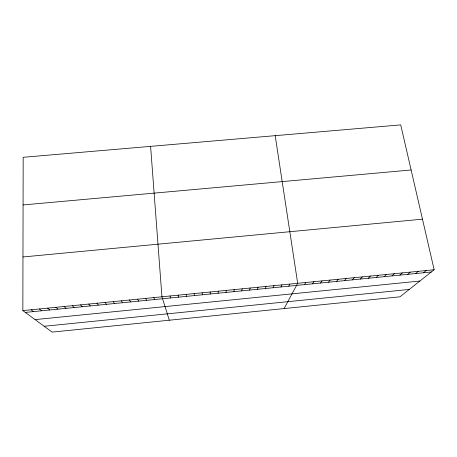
<?xml version="1.0" encoding="UTF-8"?>
<svg xmlns="http://www.w3.org/2000/svg" width="457" height="457" viewBox="0 0 457 457"><rect width="100%" height="100%" fill="white"/><g stroke="black" fill="none" stroke-linecap="round" stroke-linejoin="round"><path stroke-width="0.69" d="M22.85 310.606L23.176 157.305L400.715 124.887L434.15 269.744L399.955 296.81L52.109 332.113L22.85 310.606L434.15 269.744M210.22 294.005L210.231 291.994M218.126 293.217L218.24 291.195M226.015 292.434L226.238 290.401M233.898 291.646L234.218 289.607M241.77 290.863L242.193 288.818M249.631 290.081L250.156 288.024M257.474 289.304L258.102 287.236M265.311 288.521L266.043 286.448M273.137 287.744L273.972 285.659M280.952 286.967L281.889 284.871M288.761 286.191L289.789 284.088M284.105 308.566L297.684 283.306L275.194 135.666M304.568 284.614L305.807 282.495M312.577 283.82L313.919 281.689M320.574 283.02L322.014 280.889M328.554 282.226L330.103 280.084M336.529 281.432L338.174 279.284M344.487 280.644L346.235 278.479M352.433 279.85L354.284 277.679M360.373 279.061L362.327 276.885M368.296 278.273L370.353 276.085M376.214 277.485L378.367 275.291M384.114 276.696L386.371 274.491M392.009 275.914L394.362 273.697M399.892 275.125L402.343 272.909M407.758 274.343L410.312 272.115M415.619 273.56L418.269 271.327M423.462 272.783L426.215 270.533M35.103 319.614L419.874 281.044M44.169 326.275L409.272 289.435M25.301 312.411L431.299 272.001M22.964 256.965L422.474 219.16M23.073 204.936L411.123 169.987M31.127 309.783L33.47 311.594M39.393 308.966L41.621 310.783M47.648 308.144L49.767 309.972M55.885 307.327L57.902 309.166M64.117 306.51L66.019 308.355M72.337 305.693L74.125 307.55M80.541 304.876L82.226 306.744M88.732 304.059L90.309 305.939M96.918 303.248L98.386 305.133M105.087 302.437L106.447 304.333M113.245 301.626L114.496 303.534M121.391 300.82L122.539 302.734M129.525 300.009L130.565 301.934M137.648 299.204L138.58 301.134M145.76 298.398L146.588 300.34M153.86 297.593L154.58 299.541M169.307 320.22L161.949 296.787L150.599 146.366M170.027 295.987L170.535 297.953M178.087 295.188L178.493 297.164M186.142 294.382L186.445 296.37M194.185 293.588L194.379 295.582M202.217 292.788L202.308 294.794"/></g></svg>
